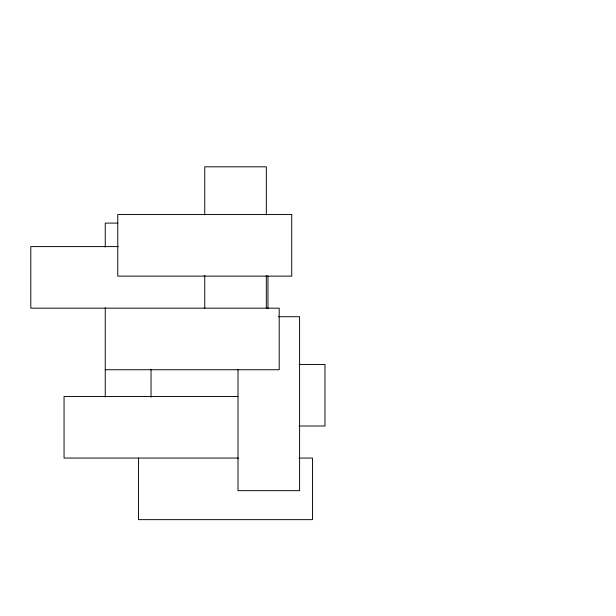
<?xml version="1.0" encoding="UTF-8"?>
<svg xmlns="http://www.w3.org/2000/svg" width="616" height="616" viewBox="0 0 616 616"><rect width="100%" height="100%" fill="white"/><g stroke="black" fill="none" stroke-linecap="round" stroke-linejoin="round"><path stroke-width="0.92" d="M117.695 223.1L105.251 223.1L105.251 247.124M118.257 246.593L30.8 246.593L30.8 308.169L279.202 308.169L279.202 369.739L105.251 369.739M278.417 316.716L299.584 316.716L299.584 490.667L238.007 490.667L238.007 369.577M299.037 364.449L324.978 364.449L324.978 426.018L299.037 426.018M238.007 396.488L64.056 396.488L64.056 458.065L238.454 458.065M298.999 458.065L312.458 458.065L312.458 519.642L138.508 519.642L138.508 458.065M267.975 275.96L267.975 308.631M266.328 214.876L266.328 166.821L204.751 166.821L204.751 214.876M266.328 275.421L266.328 308.092M204.751 275.421L204.751 308.169M151.036 369.254L151.036 397.158M105.251 307.669L105.251 397.05M291.722 214.545L117.771 214.545L117.771 276.122L291.722 276.122L291.722 214.545"/></g></svg>
